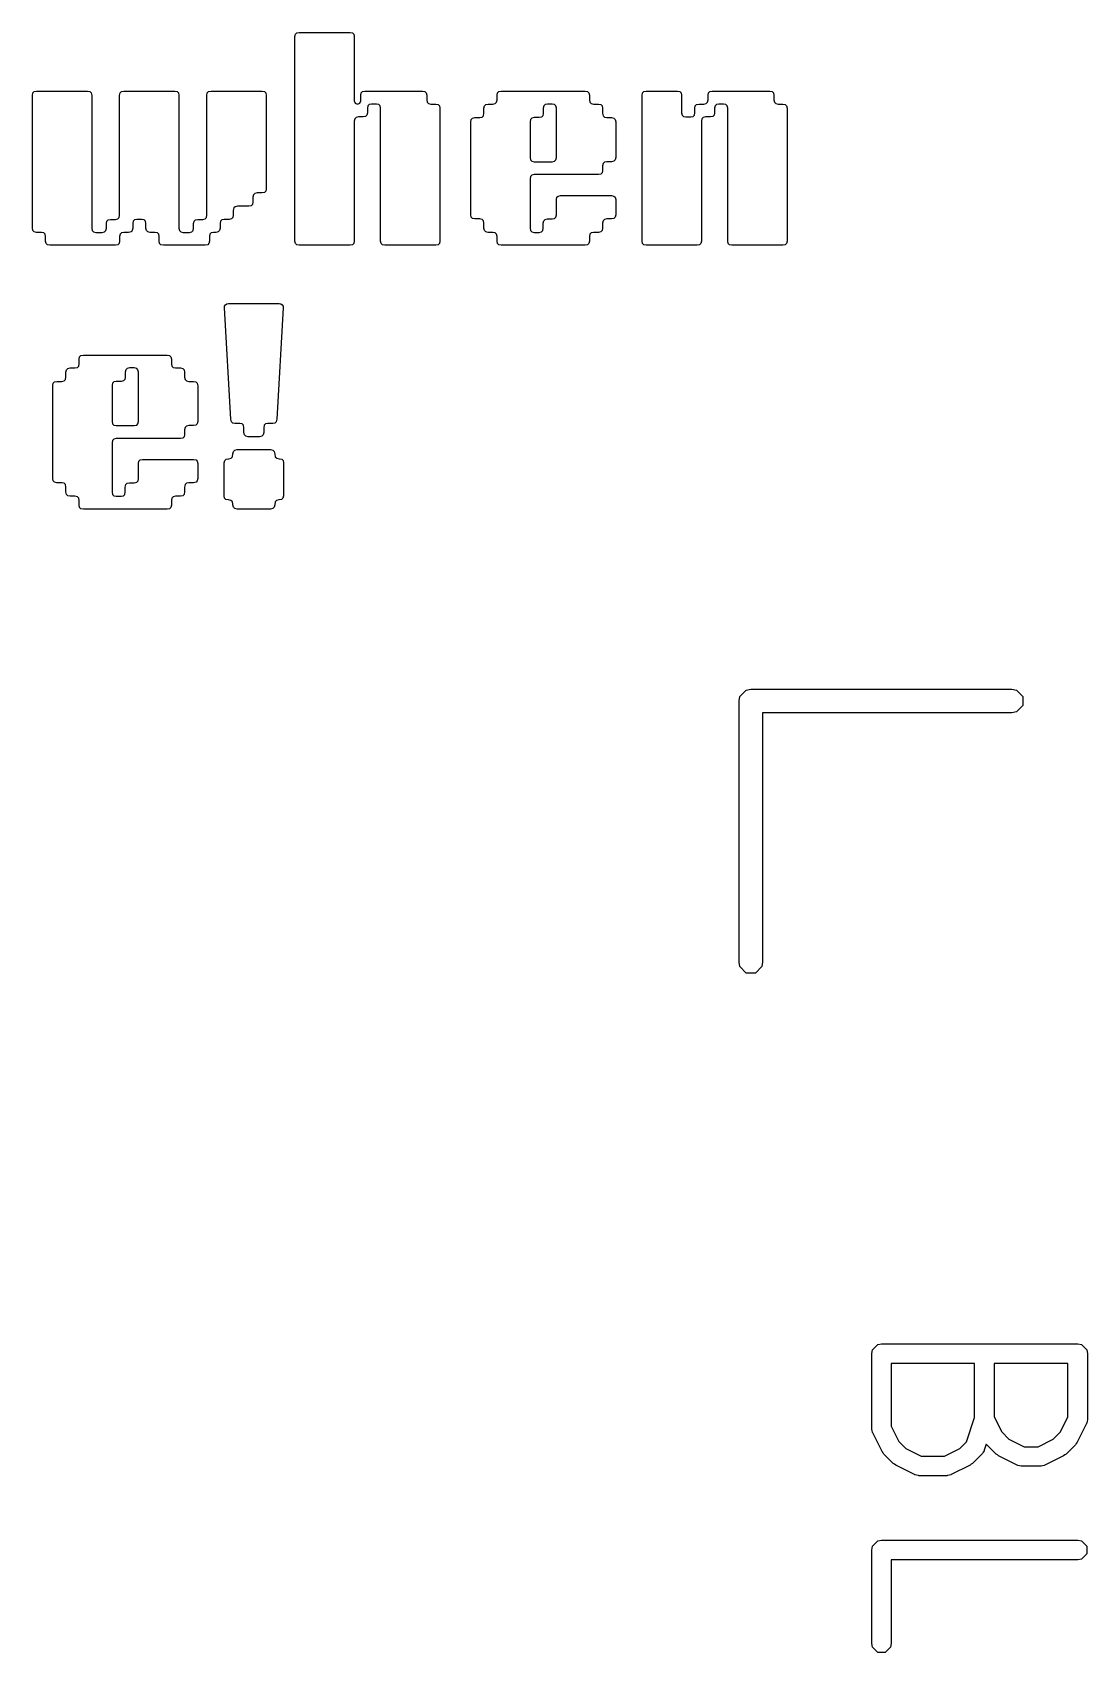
# Model space of a CAD drawing. Header units: millimetres. Extents: x 60 to 220, y -152 to -53.
# Drawn here: x 125.81 to 131.19, y -61.52 to -53.27 of the extents above; entities that cross this region are included whole.
import ezdxf

# ---------------------------------------------------------------- set-up
doc = ezdxf.new("R2010")
doc.units = ezdxf.units.MM
doc.layers.add('F.Silkscreen', color=41, linetype='CONTINUOUS', true_color=0xf2eda1)

msp = doc.modelspace()

# ---------------------------------------------------------------- linework, layer by layer
at = {"layer": 'F.Silkscreen', "linetype": 'CONTINUOUS'}
for p, q in [((127.147496, -53.286548), (127.149988, -53.274485)), ((127.147496, -54.327853), (127.147496, -53.286548)), ((127.149988, -53.274485), (127.156682, -53.267791)), ((127.156682, -53.267791), (127.168745, -53.265299)), ((127.168745, -53.265299), (127.428424, -53.265299)), ((127.428424, -53.265299), (127.440487, -53.267791)), ((127.440487, -53.267791), (127.44718, -53.274485)), ((127.44718, -53.274485), (127.449673, -53.286548)), ((127.449673, -53.286548), (127.449673, -53.613393)), ((125.810217, -53.585843), (125.812715, -53.573715)), ((125.810217, -54.2622), (125.810217, -53.585843)), ((125.812715, -53.573715), (125.819413, -53.566995)), ((125.819413, -53.566995), (125.831466, -53.564496)), ((125.831466, -53.564496), (126.091145, -53.564496)), ((126.091145, -53.564496), (126.103199, -53.566995)), ((126.103199, -53.566995), (126.109897, -53.573715)), ((126.109897, -53.573715), (126.112394, -53.585843)), ((126.112394, -53.585843), (126.112394, -54.2622)), ((126.254544, -53.585892), (126.257044, -53.573732)), ((126.254544, -54.196499), (126.254544, -53.585892)), ((126.257044, -53.573732), (126.263744, -53.566999)), ((126.263744, -53.566999), (126.275793, -53.564496)), ((126.275793, -53.564496), (126.535472, -53.564496)), ((126.535472, -53.564496), (126.547526, -53.566995)), ((126.547526, -53.566995), (126.554224, -53.573715)), ((126.554224, -53.573715), (126.556721, -53.585843)), ((126.556721, -53.585843), (126.556721, -54.2622)), ((126.69887, -53.585892), (126.70137, -53.573732)), ((126.69887, -54.196499), (126.69887, -53.585892)), ((126.70137, -53.573732), (126.70807, -53.566999)), ((126.70807, -53.566999), (126.72012, -53.564496)), ((126.72012, -53.564496), (126.979799, -53.564496)), ((126.979799, -53.564496), (126.991848, -53.566999)), ((126.991848, -53.566999), (126.998548, -53.573732)), ((126.998548, -53.573732), (127.001048, -53.585892)), ((127.001048, -53.585892), (127.001048, -54.061286)), ((127.449673, -53.613393), (127.453862, -53.62596)), ((127.453862, -53.62596), (127.466428, -53.630149)), ((127.466428, -53.630149), (127.479063, -53.626014)), ((127.479063, -53.626014), (127.483232, -53.613735)), ((127.483232, -53.585306), (127.485703, -53.573533)), ((127.483232, -53.613735), (127.483232, -53.585306)), ((127.485703, -53.573533), (127.492376, -53.566959)), ((127.492376, -53.566959), (127.504481, -53.564496)), ((127.504481, -53.564496), (127.797768, -53.564496)), ((127.538089, -53.630149), (127.525984, -53.632611)), ((127.562757, -53.630149), (127.538089, -53.630149)), ((127.574811, -53.632648), (127.562757, -53.630149)), ((127.797768, -53.564496), (127.809873, -53.566959)), ((127.809873, -53.566959), (127.816546, -53.573533)), ((127.816546, -53.573533), (127.819017, -53.585306)), ((127.819017, -53.585306), (127.819017, -53.609339)), ((127.819017, -53.609339), (127.821491, -53.621107)), ((127.821491, -53.621107), (127.828178, -53.627684)), ((127.828178, -53.627684), (127.840315, -53.630149)), ((127.840315, -53.630149), (127.864935, -53.630149)), ((127.864935, -53.630149), (127.876988, -53.632648)), ((128.119586, -53.632678), (128.131599, -53.630149)), ((128.131599, -53.630149), (128.156219, -53.630149)), ((128.156219, -53.630149), (128.168324, -53.627686)), ((128.168324, -53.627686), (128.174997, -53.621111)), ((128.174997, -53.621111), (128.177468, -53.609339)), ((128.177468, -53.585306), (128.179942, -53.573538)), ((128.177468, -53.609339), (128.177468, -53.585306)), ((128.179942, -53.573538), (128.186628, -53.566961)), ((128.186628, -53.566961), (128.198766, -53.564496)), ((128.198766, -53.564496), (128.626288, -53.564496)), ((128.433776, -53.630149), (128.421763, -53.632678)), ((128.458445, -53.630149), (128.433776, -53.630149)), ((128.470485, -53.632658), (128.458445, -53.630149)), ((128.626288, -53.564496), (128.638393, -53.566959)), ((128.638393, -53.566959), (128.645067, -53.573533)), ((128.645067, -53.573533), (128.647538, -53.585306)), ((128.647538, -53.585306), (128.647538, -53.609339)), ((128.647538, -53.609339), (128.650012, -53.621107)), ((128.650012, -53.621107), (128.656698, -53.627684)), ((128.656698, -53.627684), (128.668836, -53.630149)), ((128.668836, -53.630149), (128.693455, -53.630149)), ((128.693455, -53.630149), (128.705468, -53.632678)), ((128.916205, -53.585794), (128.9187, -53.573699)), ((128.916205, -54.327902), (128.916205, -53.585794)), ((128.9187, -53.573699), (128.925395, -53.566992)), ((128.925395, -53.566992), (128.937454, -53.564496)), ((128.937454, -53.564496), (129.096407, -53.564496)), ((129.096407, -53.564496), (129.108512, -53.566959)), ((129.108512, -53.566959), (129.115185, -53.573533)), ((129.115185, -53.573533), (129.117656, -53.585306)), ((129.117656, -53.585306), (129.117656, -53.674992)), ((129.193967, -53.632611), (129.206072, -53.630149)), ((129.206072, -53.630149), (129.230692, -53.630149)), ((129.230692, -53.630149), (129.242797, -53.627686)), ((129.242797, -53.627686), (129.24947, -53.621111)), ((129.24947, -53.621111), (129.251941, -53.609339)), ((129.251941, -53.585306), (129.254412, -53.573533)), ((129.251941, -53.609339), (129.251941, -53.585306)), ((129.254412, -53.573533), (129.261085, -53.566959)), ((129.261085, -53.566959), (129.27319, -53.564496)), ((129.27319, -53.564496), (129.566477, -53.564496)), ((129.306798, -53.630149), (129.294693, -53.632611)), ((129.331466, -53.630149), (129.306798, -53.630149)), ((129.34352, -53.632648), (129.331466, -53.630149)), ((129.566477, -53.564496), (129.578582, -53.566959)), ((129.578582, -53.566959), (129.585255, -53.573533)), ((129.585255, -53.573533), (129.587726, -53.585306)), ((129.587726, -53.585306), (129.587726, -53.609339)), ((129.587726, -53.609339), (129.5902, -53.621107)), ((129.5902, -53.621107), (129.596887, -53.627684)), ((129.596887, -53.627684), (129.609024, -53.630149)), ((129.609024, -53.630149), (129.633644, -53.630149)), ((129.633644, -53.630149), (129.645697, -53.632648)), ((127.452173, -53.705037), (127.449673, -53.717197)), ((127.458873, -53.698304), (127.452173, -53.705037)), ((127.470922, -53.695801), (127.458873, -53.698304)), ((127.495591, -53.695801), (127.470922, -53.695801)), ((127.507696, -53.693338), (127.495591, -53.695801)), ((127.514369, -53.686764), (127.507696, -53.693338)), ((127.51684, -53.674992), (127.514369, -53.686764)), ((127.519311, -53.639186), (127.51684, -53.650958)), ((127.51684, -53.650958), (127.51684, -53.674992)), ((127.525984, -53.632611), (127.519311, -53.639186)), ((127.581509, -53.639368), (127.574811, -53.632648)), ((127.584006, -53.651495), (127.581509, -53.639368)), ((127.584006, -54.327853), (127.584006, -53.651495)), ((127.876988, -53.632648), (127.883686, -53.639368)), ((127.883686, -53.639368), (127.886184, -53.651495)), ((127.886184, -53.651495), (127.886184, -54.327853)), ((128.043183, -53.720274), (128.045678, -53.70813)), ((128.045678, -53.70813), (128.052374, -53.701423)), ((128.052374, -53.701423), (128.064432, -53.698927)), ((128.064432, -53.698927), (128.089052, -53.698927)), ((128.089052, -53.698927), (128.101097, -53.696396)), ((128.101097, -53.696396), (128.107828, -53.689556)), ((128.107828, -53.689556), (128.11035, -53.677141)), ((128.11035, -53.651935), (128.112869, -53.639516)), ((128.11035, -53.677141), (128.11035, -53.651935)), ((128.112869, -53.639516), (128.119586, -53.632678)), ((128.347858, -53.708146), (128.34536, -53.720274)), ((128.354556, -53.701427), (128.347858, -53.708146)), ((128.366609, -53.698927), (128.354556, -53.701427)), ((128.391278, -53.698927), (128.366609, -53.698927)), ((128.403291, -53.696398), (128.391278, -53.698927)), ((128.410008, -53.68956), (128.403291, -53.696398)), ((128.412527, -53.677141), (128.410008, -53.68956)), ((128.415046, -53.639516), (128.412527, -53.651935)), ((128.412527, -53.651935), (128.412527, -53.677141)), ((128.421763, -53.632678), (128.415046, -53.639516)), ((128.477189, -53.639417), (128.470485, -53.632658)), ((128.479694, -53.651642), (128.477189, -53.639417)), ((128.479694, -53.902528), (128.479694, -53.651642)), ((128.705468, -53.632678), (128.712185, -53.639516)), ((128.712185, -53.639516), (128.714704, -53.651935)), ((128.714704, -53.651935), (128.714704, -53.677141)), ((128.714704, -53.677141), (128.717223, -53.68956)), ((128.717223, -53.68956), (128.723941, -53.696398)), ((128.723941, -53.696398), (128.735953, -53.698927)), ((128.735953, -53.698927), (128.760573, -53.698927)), ((128.760573, -53.698927), (128.772655, -53.701432)), ((128.772655, -53.701432), (128.779368, -53.708168)), ((128.779368, -53.708168), (128.781871, -53.720323)), ((129.117656, -53.674992), (129.120127, -53.686764)), ((129.120127, -53.686764), (129.1268, -53.693338)), ((129.1268, -53.693338), (129.138905, -53.695801)), ((129.138905, -53.695801), (129.163574, -53.695801)), ((129.163574, -53.695801), (129.175679, -53.693338)), ((129.175679, -53.693338), (129.182352, -53.686764)), ((129.182352, -53.686764), (129.184823, -53.674992)), ((129.184823, -53.650958), (129.187294, -53.639186)), ((129.184823, -53.674992), (129.184823, -53.650958)), ((129.187294, -53.639186), (129.193967, -53.632611)), ((129.220882, -53.705037), (129.218382, -53.717197)), ((129.227582, -53.698304), (129.220882, -53.705037)), ((129.239631, -53.695801), (129.227582, -53.698304)), ((129.2643, -53.695801), (129.239631, -53.695801)), ((129.276405, -53.693338), (129.2643, -53.695801)), ((129.283078, -53.686764), (129.276405, -53.693338)), ((129.285549, -53.674992), (129.283078, -53.686764)), ((129.28802, -53.639186), (129.285549, -53.650958)), ((129.285549, -53.650958), (129.285549, -53.674992)), ((129.294693, -53.632611), (129.28802, -53.639186)), ((129.350218, -53.639368), (129.34352, -53.632648)), ((129.352715, -53.651495), (129.350218, -53.639368)), ((129.352715, -54.327853), (129.352715, -53.651495)), ((129.645697, -53.632648), (129.652395, -53.639368)), ((129.652395, -53.639368), (129.654893, -53.651495)), ((129.654893, -53.651495), (129.654893, -54.327853)), ((127.449673, -53.717197), (127.449673, -54.327804)), ((128.043183, -54.19347), (128.043183, -53.720274)), ((128.34536, -53.720274), (128.34536, -53.902528)), ((128.781871, -53.720323), (128.781871, -53.902626)), ((129.218382, -53.717197), (129.218382, -54.327804)), ((128.34536, -53.902528), (128.347858, -53.914656)), ((128.347858, -53.914656), (128.354556, -53.921376)), ((128.354556, -53.921376), (128.366609, -53.923875)), ((128.366609, -53.923875), (128.458445, -53.924022)), ((128.458445, -53.924022), (128.470485, -53.921512)), ((128.470485, -53.921512), (128.477189, -53.914753)), ((128.477189, -53.914753), (128.479694, -53.902528)), ((128.717175, -53.933059), (128.714704, -53.944831)), ((128.714704, -53.944831), (128.714704, -53.968865)), ((128.723848, -53.926484), (128.717175, -53.933059)), ((128.735953, -53.924022), (128.723848, -53.926484)), ((128.760573, -53.924022), (128.735953, -53.924022)), ((128.772655, -53.921516), (128.760573, -53.924022)), ((128.779368, -53.914781), (128.772655, -53.921516)), ((128.781871, -53.902626), (128.779368, -53.914781)), ((128.347865, -53.998942), (128.34536, -54.011167)), ((128.34536, -54.011167), (128.34536, -54.262054)), ((128.354569, -53.992183), (128.347865, -53.998942)), ((128.366609, -53.989674), (128.354569, -53.992183)), ((128.693455, -53.989674), (128.366609, -53.989674)), ((128.70556, -53.987211), (128.693455, -53.989674)), ((128.712233, -53.980637), (128.70556, -53.987211)), ((128.714704, -53.968865), (128.712233, -53.980637)), ((126.936384, -54.091971), (126.933881, -54.104126)), ((126.933881, -54.104126), (126.933881, -54.128892)), ((126.943097, -54.085236), (126.936384, -54.091971)), ((126.955179, -54.082731), (126.943097, -54.085236)), ((126.979799, -54.082731), (126.955179, -54.082731)), ((126.991843, -54.080225), (126.979799, -54.082731)), ((126.998545, -54.073479), (126.991843, -54.080225)), ((127.001048, -54.061286), (126.998545, -54.073479)), ((128.479694, -54.117071), (128.482179, -54.105105)), ((128.479694, -54.193666), (128.479694, -54.117071)), ((128.482179, -54.105105), (128.488866, -54.098451)), ((128.488866, -54.098451), (128.500943, -54.095969)), ((128.500943, -54.095969), (128.760573, -54.095969)), ((128.760573, -54.095969), (128.772682, -54.098454)), ((128.772682, -54.098454), (128.779382, -54.10511)), ((128.779382, -54.10511), (128.781871, -54.117071)), ((128.781871, -54.117071), (128.781871, -54.193666)), ((126.245344, -54.215392), (126.252044, -54.208659)), ((126.252044, -54.208659), (126.254544, -54.196499)), ((126.689671, -54.215392), (126.696371, -54.208659)), ((126.696371, -54.208659), (126.69887, -54.196499)), ((126.830655, -54.208659), (126.823955, -54.215392)), ((126.833155, -54.196499), (126.830655, -54.208659)), ((126.835658, -54.159528), (126.833155, -54.171684)), ((126.833155, -54.171684), (126.833155, -54.196499)), ((126.842372, -54.152793), (126.835658, -54.159528)), ((126.854453, -54.150288), (126.842372, -54.152793)), ((126.912632, -54.150288), (126.854453, -54.150288)), ((126.924681, -54.147785), (126.912632, -54.150288)), ((126.931381, -54.141053), (126.924681, -54.147785)), ((126.933881, -54.128892), (126.931381, -54.141053)), ((128.045678, -54.205566), (128.043183, -54.19347)), ((128.052374, -54.212272), (128.045678, -54.205566)), ((128.470522, -54.212286), (128.477208, -54.205632)), ((128.477208, -54.205632), (128.479694, -54.193666)), ((128.779382, -54.205627), (128.772682, -54.212283)), ((128.781871, -54.193666), (128.779382, -54.205627)), ((125.812715, -54.274328), (125.810217, -54.2622)), ((125.819413, -54.281048), (125.812715, -54.274328)), ((125.831466, -54.283547), (125.819413, -54.281048)), ((125.856086, -54.283547), (125.831466, -54.283547)), ((125.868223, -54.286012), (125.856086, -54.283547)), ((125.87491, -54.292589), (125.868223, -54.286012)), ((126.112394, -54.2622), (126.114892, -54.274328)), ((126.114892, -54.274328), (126.12159, -54.281048)), ((126.12159, -54.281048), (126.133644, -54.283547)), ((126.133644, -54.283547), (126.166128, -54.283547)), ((126.166128, -54.283547), (126.178233, -54.281084)), ((126.178233, -54.281084), (126.184906, -54.27451)), ((126.184906, -54.27451), (126.187377, -54.262738)), ((126.187377, -54.238704), (126.189848, -54.226932)), ((126.187377, -54.262738), (126.187377, -54.238704)), ((126.189848, -54.226932), (126.196521, -54.220357)), ((126.196521, -54.220357), (126.208626, -54.217895)), ((126.208626, -54.217895), (126.233295, -54.217895)), ((126.233295, -54.217895), (126.245344, -54.215392)), ((126.263688, -54.28601), (126.257015, -54.292584)), ((126.275793, -54.283547), (126.263688, -54.28601)), ((126.300461, -54.283547), (126.275793, -54.283547)), ((126.312566, -54.281084), (126.300461, -54.283547)), ((126.31924, -54.27451), (126.312566, -54.281084)), ((126.321711, -54.262738), (126.31924, -54.27451)), ((126.324181, -54.226932), (126.321711, -54.238704)), ((126.321711, -54.238704), (126.321711, -54.262738)), ((126.330855, -54.220357), (126.324181, -54.226932)), ((126.34296, -54.217895), (126.330855, -54.220357)), ((126.367579, -54.217895), (126.34296, -54.217895)), ((126.379717, -54.220359), (126.367579, -54.217895)), ((126.386403, -54.226936), (126.379717, -54.220359)), ((126.388877, -54.238704), (126.386403, -54.226936)), ((126.388877, -54.262738), (126.388877, -54.238704)), ((126.391348, -54.27451), (126.388877, -54.262738)), ((126.398022, -54.281084), (126.391348, -54.27451)), ((126.410127, -54.283547), (126.398022, -54.281084)), ((126.434746, -54.283547), (126.410127, -54.283547)), ((126.446851, -54.28601), (126.434746, -54.283547)), ((126.453524, -54.292584), (126.446851, -54.28601)), ((126.556721, -54.2622), (126.559219, -54.274328)), ((126.559219, -54.274328), (126.565916, -54.281048)), ((126.565916, -54.281048), (126.57797, -54.283547)), ((126.57797, -54.283547), (126.610454, -54.283547)), ((126.610454, -54.283547), (126.622559, -54.281084)), ((126.622559, -54.281084), (126.629233, -54.27451)), ((126.629233, -54.27451), (126.631704, -54.262738)), ((126.631704, -54.238704), (126.634174, -54.226932)), ((126.631704, -54.262738), (126.631704, -54.238704)), ((126.634174, -54.226932), (126.640848, -54.220357)), ((126.640848, -54.220357), (126.652953, -54.217895)), ((126.652953, -54.217895), (126.677621, -54.217895)), ((126.677621, -54.217895), (126.689671, -54.215392)), ((126.721448, -54.28601), (126.714775, -54.292584)), ((126.733553, -54.283547), (126.721448, -54.28601)), ((126.744788, -54.283547), (126.733553, -54.283547)), ((126.756893, -54.281084), (126.744788, -54.283547)), ((126.763566, -54.27451), (126.756893, -54.281084)), ((126.766037, -54.262738), (126.763566, -54.27451)), ((126.768508, -54.226932), (126.766037, -54.238704)), ((126.766037, -54.238704), (126.766037, -54.262738)), ((126.775181, -54.220357), (126.768508, -54.226932)), ((126.787286, -54.217895), (126.775181, -54.220357)), ((126.811906, -54.217895), (126.787286, -54.217895)), ((126.823955, -54.215392), (126.811906, -54.217895)), ((128.064432, -54.214768), (128.052374, -54.212272)), ((128.089052, -54.214768), (128.064432, -54.214768)), ((128.101097, -54.2173), (128.089052, -54.214768)), ((128.107828, -54.22414), (128.101097, -54.2173)), ((128.11035, -54.236555), (128.107828, -54.22414)), ((128.11035, -54.261761), (128.11035, -54.236555)), ((128.112869, -54.27418), (128.11035, -54.261761)), ((128.119586, -54.281018), (128.112869, -54.27418)), ((128.131599, -54.283547), (128.119586, -54.281018)), ((128.156219, -54.283547), (128.131599, -54.283547)), ((128.168324, -54.28601), (128.156219, -54.283547)), ((128.174997, -54.292584), (128.168324, -54.28601)), ((128.34536, -54.262054), (128.347865, -54.274279)), ((128.347865, -54.274279), (128.354569, -54.281038)), ((128.354569, -54.281038), (128.366609, -54.283547)), ((128.366609, -54.283547), (128.391278, -54.283547)), ((128.391278, -54.283547), (128.403291, -54.281018)), ((128.403291, -54.281018), (128.410008, -54.27418)), ((128.410008, -54.27418), (128.412527, -54.261761)), ((128.412527, -54.236555), (128.415046, -54.224135)), ((128.412527, -54.261761), (128.412527, -54.236555)), ((128.415046, -54.224135), (128.421763, -54.217297)), ((128.421763, -54.217297), (128.433776, -54.214768)), ((128.433776, -54.214768), (128.458445, -54.214768)), ((128.458445, -54.214768), (128.470522, -54.212286)), ((128.656698, -54.286012), (128.650012, -54.292589)), ((128.668836, -54.283547), (128.656698, -54.286012)), ((128.693455, -54.283547), (128.668836, -54.283547)), ((128.705468, -54.281018), (128.693455, -54.283547)), ((128.712185, -54.27418), (128.705468, -54.281018)), ((128.714704, -54.261761), (128.712185, -54.27418)), ((128.717223, -54.224135), (128.714704, -54.236555)), ((128.714704, -54.236555), (128.714704, -54.261761)), ((128.723941, -54.217297), (128.717223, -54.224135)), ((128.735953, -54.214768), (128.723941, -54.217297)), ((128.760573, -54.214768), (128.735953, -54.214768)), ((128.772682, -54.212283), (128.760573, -54.214768)), ((125.877384, -54.304357), (125.87491, -54.292589)), ((125.877384, -54.32839), (125.877384, -54.304357)), ((125.879855, -54.340162), (125.877384, -54.32839)), ((125.886528, -54.346737), (125.879855, -54.340162)), ((125.898633, -54.3492), (125.886528, -54.346737)), ((126.233295, -54.3492), (125.898633, -54.3492)), ((126.2454, -54.346737), (126.233295, -54.3492)), ((126.252073, -54.340162), (126.2454, -54.346737)), ((126.254544, -54.32839), (126.252073, -54.340162)), ((126.257015, -54.292584), (126.254544, -54.304357)), ((126.254544, -54.304357), (126.254544, -54.32839)), ((126.455995, -54.304357), (126.453524, -54.292584)), ((126.455995, -54.32839), (126.455995, -54.304357)), ((126.458466, -54.340162), (126.455995, -54.32839)), ((126.465139, -54.346737), (126.458466, -54.340162)), ((126.477244, -54.3492), (126.465139, -54.346737)), ((126.691055, -54.3492), (126.477244, -54.3492)), ((126.70316, -54.346737), (126.691055, -54.3492)), ((126.709833, -54.340162), (126.70316, -54.346737)), ((126.712304, -54.32839), (126.709833, -54.340162)), ((126.714775, -54.292584), (126.712304, -54.304357)), ((126.712304, -54.304357), (126.712304, -54.32839)), ((127.149993, -54.33998), (127.147496, -54.327853)), ((127.156691, -54.3467), (127.149993, -54.33998)), ((127.168745, -54.3492), (127.156691, -54.3467)), ((127.428424, -54.3492), (127.168745, -54.3492)), ((127.440473, -54.346697), (127.428424, -54.3492)), ((127.447173, -54.339964), (127.440473, -54.346697)), ((127.449673, -54.327804), (127.447173, -54.339964)), ((127.586504, -54.33998), (127.584006, -54.327853)), ((127.593202, -54.3467), (127.586504, -54.33998)), ((127.605256, -54.3492), (127.593202, -54.3467)), ((127.864935, -54.3492), (127.605256, -54.3492)), ((127.876988, -54.3467), (127.864935, -54.3492)), ((127.883686, -54.33998), (127.876988, -54.3467)), ((127.886184, -54.327853), (127.883686, -54.33998)), ((128.177468, -54.304357), (128.174997, -54.292584)), ((128.177468, -54.32839), (128.177468, -54.304357)), ((128.179942, -54.340158), (128.177468, -54.32839)), ((128.186628, -54.346735), (128.179942, -54.340158)), ((128.198766, -54.3492), (128.186628, -54.346735)), ((128.626288, -54.3492), (128.198766, -54.3492)), ((128.638393, -54.346737), (128.626288, -54.3492)), ((128.645067, -54.340162), (128.638393, -54.346737)), ((128.647538, -54.32839), (128.645067, -54.340162)), ((128.650012, -54.292589), (128.647538, -54.304357)), ((128.647538, -54.304357), (128.647538, -54.32839)), ((128.9187, -54.339997), (128.916205, -54.327902)), ((128.925395, -54.346703), (128.9187, -54.339997)), ((128.937454, -54.3492), (128.925395, -54.346703)), ((129.197133, -54.3492), (128.937454, -54.3492)), ((129.209182, -54.346697), (129.197133, -54.3492)), ((129.215882, -54.339964), (129.209182, -54.346697)), ((129.218382, -54.327804), (129.215882, -54.339964)), ((129.355213, -54.33998), (129.352715, -54.327853)), ((129.361911, -54.3467), (129.355213, -54.33998)), ((129.373965, -54.3492), (129.361911, -54.3467)), ((129.633644, -54.3492), (129.373965, -54.3492)), ((129.645697, -54.3467), (129.633644, -54.3492)), ((129.652395, -54.33998), (129.645697, -54.3467)), ((129.654893, -54.327853), (129.652395, -54.33998)), ((126.788312, -54.667184), (126.789022, -54.658864)), ((126.820748, -55.235733), (126.788312, -54.667184)), ((126.789022, -54.658864), (126.793344, -54.652041)), ((126.793344, -54.652041), (126.800169, -54.647435)), ((126.800169, -54.647435), (126.808438, -54.645886)), ((126.808438, -54.645886), (127.068117, -54.645886)), ((127.088242, -54.667184), (127.055807, -55.235733)), ((127.068117, -54.645886), (127.076386, -54.647435)), ((127.076386, -54.647435), (127.083211, -54.652041)), ((127.083211, -54.652041), (127.087533, -54.658864)), ((127.087533, -54.658864), (127.088242, -54.667184)), ((126.048452, -54.929306), (126.050926, -54.917538)), ((126.048452, -54.953339), (126.048452, -54.929306)), ((126.050926, -54.917538), (126.057612, -54.910961)), ((126.057612, -54.910961), (126.06975, -54.908496)), ((126.06975, -54.908496), (126.497272, -54.908496)), ((126.497272, -54.908496), (126.509377, -54.910959)), ((126.509377, -54.910959), (126.516051, -54.917533)), ((126.516051, -54.917533), (126.518521, -54.929306)), ((126.518521, -54.929306), (126.518521, -54.953339)), ((125.972081, -55.040396), (125.978812, -55.033556)), ((125.978812, -55.033556), (125.981334, -55.021141)), ((125.981334, -54.995935), (125.983853, -54.983516)), ((125.981334, -55.021141), (125.981334, -54.995935)), ((125.983853, -54.983516), (125.99057, -54.976678)), ((125.99057, -54.976678), (126.002583, -54.974149)), ((126.002583, -54.974149), (126.027203, -54.974149)), ((126.027203, -54.974149), (126.039308, -54.971686)), ((126.039308, -54.971686), (126.045981, -54.965111)), ((126.045981, -54.965111), (126.048452, -54.953339)), ((126.280992, -55.03356), (126.274275, -55.040398)), ((126.283511, -55.021141), (126.280992, -55.03356)), ((126.28603, -54.983516), (126.283511, -54.995935)), ((126.283511, -54.995935), (126.283511, -55.021141)), ((126.292747, -54.976678), (126.28603, -54.983516)), ((126.30476, -54.974149), (126.292747, -54.976678)), ((126.329429, -54.974149), (126.30476, -54.974149)), ((126.341469, -54.976658), (126.329429, -54.974149)), ((126.348173, -54.983417), (126.341469, -54.976658)), ((126.350678, -54.995642), (126.348173, -54.983417)), ((126.350678, -55.246528), (126.350678, -54.995642)), ((126.518521, -54.953339), (126.520996, -54.965107)), ((126.520996, -54.965107), (126.527682, -54.971684)), ((126.527682, -54.971684), (126.539819, -54.974149)), ((126.539819, -54.974149), (126.564439, -54.974149)), ((126.564439, -54.974149), (126.576452, -54.976678)), ((126.576452, -54.976678), (126.583169, -54.983516)), ((126.583169, -54.983516), (126.585688, -54.995935)), ((126.585688, -54.995935), (126.585688, -55.021141)), ((126.585688, -55.021141), (126.588207, -55.03356)), ((126.588207, -55.03356), (126.594925, -55.040398)), ((125.914167, -55.064274), (125.916662, -55.05213)), ((125.914167, -55.53747), (125.914167, -55.064274)), ((125.916662, -55.05213), (125.923358, -55.045423)), ((125.923358, -55.045423), (125.935416, -55.042927)), ((125.935416, -55.042927), (125.960036, -55.042927)), ((125.960036, -55.042927), (125.972081, -55.040396)), ((126.218842, -55.052146), (126.216344, -55.064274)), ((126.216344, -55.064274), (126.216344, -55.246528)), ((126.22554, -55.045427), (126.218842, -55.052146)), ((126.237593, -55.042927), (126.22554, -55.045427)), ((126.262262, -55.042927), (126.237593, -55.042927)), ((126.274275, -55.040398), (126.262262, -55.042927)), ((126.594925, -55.040398), (126.606937, -55.042927)), ((126.606937, -55.042927), (126.631557, -55.042927)), ((126.631557, -55.042927), (126.643639, -55.045432)), ((126.643639, -55.045432), (126.650352, -55.052168)), ((126.650352, -55.052168), (126.652855, -55.064323)), ((126.652855, -55.064323), (126.652855, -55.246626)), ((126.216344, -55.246528), (126.218842, -55.258656)), ((126.218842, -55.258656), (126.22554, -55.265376)), ((126.22554, -55.265376), (126.237593, -55.267875)), ((126.237593, -55.267875), (126.329429, -55.268022)), ((126.329429, -55.268022), (126.341469, -55.265512)), ((126.341469, -55.265512), (126.348173, -55.258753)), ((126.348173, -55.258753), (126.350678, -55.246528)), ((126.588159, -55.277059), (126.585688, -55.288831)), ((126.594832, -55.270484), (126.588159, -55.277059)), ((126.606937, -55.268022), (126.594832, -55.270484)), ((126.631557, -55.268022), (126.606937, -55.268022)), ((126.643639, -55.265516), (126.631557, -55.268022)), ((126.650352, -55.258781), (126.643639, -55.265516)), ((126.652855, -55.246626), (126.650352, -55.258781)), ((126.824363, -55.247976), (126.820748, -55.235733)), ((126.831218, -55.254624), (126.824363, -55.247976)), ((126.842046, -55.256982), (126.831218, -55.254624)), ((126.866665, -55.256982), (126.842046, -55.256982)), ((126.878724, -55.259478), (126.866665, -55.256982)), ((126.885419, -55.266184), (126.878724, -55.259478)), ((126.887914, -55.27828), (126.885419, -55.266184)), ((126.887914, -55.302899), (126.887914, -55.27828)), ((126.991135, -55.266184), (126.98864, -55.27828)), ((126.98864, -55.27828), (126.98864, -55.302899)), ((126.997831, -55.259478), (126.991135, -55.266184)), ((127.009889, -55.256982), (126.997831, -55.259478)), ((127.034509, -55.256982), (127.009889, -55.256982)), ((127.045337, -55.254624), (127.034509, -55.256982)), ((127.052192, -55.247976), (127.045337, -55.254624)), ((127.055807, -55.235733), (127.052192, -55.247976)), ((126.218849, -55.342942), (126.216344, -55.355167)), ((126.216344, -55.355167), (126.216344, -55.606054)), ((126.225553, -55.336183), (126.218849, -55.342942)), ((126.237593, -55.333674), (126.225553, -55.336183)), ((126.564439, -55.333674), (126.237593, -55.333674)), ((126.576544, -55.331211), (126.564439, -55.333674)), ((126.583217, -55.324637), (126.576544, -55.331211)), ((126.585688, -55.312865), (126.583217, -55.324637)), ((126.585688, -55.288831), (126.585688, -55.312865)), ((126.890407, -55.314962), (126.887914, -55.302899)), ((126.8971, -55.321656), (126.890407, -55.314962)), ((126.909163, -55.324149), (126.8971, -55.321656)), ((126.967391, -55.324149), (126.909163, -55.324149)), ((126.979454, -55.321656), (126.967391, -55.324149)), ((126.986147, -55.314962), (126.979454, -55.321656)), ((126.98864, -55.302899), (126.986147, -55.314962)), ((126.353163, -55.449105), (126.35985, -55.442451)), ((126.35985, -55.442451), (126.371927, -55.439969)), ((126.371927, -55.439969), (126.631557, -55.439969)), ((126.631557, -55.439969), (126.643666, -55.442454)), ((126.643666, -55.442454), (126.650366, -55.44911)), ((126.787189, -55.456675), (126.789752, -55.445737)), ((126.789752, -55.445737), (126.796974, -55.439337)), ((126.796974, -55.439337), (126.810685, -55.436842)), ((126.810685, -55.436842), (126.822354, -55.434058)), ((126.822354, -55.434058), (126.829235, -55.426158)), ((126.829235, -55.426158), (126.831934, -55.41105)), ((126.831934, -55.41105), (126.834423, -55.399089)), ((126.834423, -55.399089), (126.841123, -55.392433)), ((126.841123, -55.392433), (126.853232, -55.389948)), ((126.853232, -55.389948), (127.023323, -55.389948)), ((127.023323, -55.389948), (127.035219, -55.392588)), ((127.035219, -55.392588), (127.042021, -55.399872)), ((127.042021, -55.399872), (127.044621, -55.413395)), ((127.044621, -55.413395), (127.047374, -55.426701)), ((127.047374, -55.426701), (127.054773, -55.434089)), ((127.054773, -55.434089), (127.068117, -55.436842)), ((127.068117, -55.436842), (127.080318, -55.439236)), ((127.080318, -55.439236), (127.086945, -55.445546)), ((127.086945, -55.445546), (127.089366, -55.456675)), ((126.350678, -55.461071), (126.353163, -55.449105)), ((126.350678, -55.537666), (126.350678, -55.461071)), ((126.650366, -55.44911), (126.652855, -55.461071)), ((126.652855, -55.461071), (126.652855, -55.537666)), ((126.787189, -55.625349), (126.787189, -55.456675)), ((127.089366, -55.456675), (127.089366, -55.625349)), ((125.916662, -55.549566), (125.914167, -55.53747)), ((125.923358, -55.556272), (125.916662, -55.549566)), ((125.935416, -55.558768), (125.923358, -55.556272)), ((125.960036, -55.558768), (125.935416, -55.558768)), ((125.972081, -55.5613), (125.960036, -55.558768)), ((125.978812, -55.56814), (125.972081, -55.5613)), ((125.981334, -55.580555), (125.978812, -55.56814)), ((125.981334, -55.605761), (125.981334, -55.580555)), ((125.983853, -55.61818), (125.981334, -55.605761)), ((126.216344, -55.606054), (126.218849, -55.618279)), ((126.280992, -55.61818), (126.283511, -55.605761)), ((126.283511, -55.580555), (126.28603, -55.568135)), ((126.283511, -55.605761), (126.283511, -55.580555)), ((126.28603, -55.568135), (126.292747, -55.561297)), ((126.292747, -55.561297), (126.30476, -55.558768)), ((126.30476, -55.558768), (126.329429, -55.558768)), ((126.329429, -55.558768), (126.341506, -55.556286)), ((126.341506, -55.556286), (126.348192, -55.549632)), ((126.348192, -55.549632), (126.350678, -55.537666)), ((126.585688, -55.605761), (126.583169, -55.61818)), ((126.588207, -55.568135), (126.585688, -55.580555)), ((126.585688, -55.580555), (126.585688, -55.605761)), ((126.594925, -55.561297), (126.588207, -55.568135)), ((126.606937, -55.558768), (126.594925, -55.561297)), ((126.631557, -55.558768), (126.606937, -55.558768)), ((126.643666, -55.556283), (126.631557, -55.558768)), ((126.650366, -55.549627), (126.643666, -55.556283)), ((126.652855, -55.537666), (126.650366, -55.549627)), ((125.99057, -55.625018), (125.983853, -55.61818)), ((126.002583, -55.627547), (125.99057, -55.625018)), ((126.027203, -55.627547), (126.002583, -55.627547)), ((126.039308, -55.63001), (126.027203, -55.627547)), ((126.045981, -55.636584), (126.039308, -55.63001)), ((126.048452, -55.648357), (126.045981, -55.636584)), ((126.048452, -55.67239), (126.048452, -55.648357)), ((126.050926, -55.684158), (126.048452, -55.67239)), ((126.057612, -55.690735), (126.050926, -55.684158)), ((126.06975, -55.6932), (126.057612, -55.690735)), ((126.497272, -55.6932), (126.06975, -55.6932)), ((126.218849, -55.618279), (126.225553, -55.625038)), ((126.225553, -55.625038), (126.237593, -55.627547)), ((126.237593, -55.627547), (126.262262, -55.627547)), ((126.262262, -55.627547), (126.274275, -55.625018)), ((126.274275, -55.625018), (126.280992, -55.61818)), ((126.509377, -55.690737), (126.497272, -55.6932)), ((126.516051, -55.684162), (126.509377, -55.690737)), ((126.518521, -55.67239), (126.516051, -55.684162)), ((126.520996, -55.636589), (126.518521, -55.648357)), ((126.518521, -55.648357), (126.518521, -55.67239)), ((126.527682, -55.630012), (126.520996, -55.636589)), ((126.539819, -55.627547), (126.527682, -55.630012)), ((126.564439, -55.627547), (126.539819, -55.627547)), ((126.576452, -55.625018), (126.564439, -55.627547)), ((126.583169, -55.61818), (126.576452, -55.625018)), ((126.789667, -55.637218), (126.787189, -55.625349)), ((126.796347, -55.643832), (126.789667, -55.637218)), ((126.808438, -55.646305), (126.796347, -55.643832)), ((126.821894, -55.648977), (126.808438, -55.646305)), ((126.829239, -55.656047), (126.821894, -55.648977)), ((126.831934, -55.66858), (126.829239, -55.656047)), ((126.831934, -55.670925), (126.831934, -55.66858)), ((126.83448, -55.683664), (126.831934, -55.670925)), ((126.841232, -55.690635), (126.83448, -55.683664)), ((126.853232, -55.6932), (126.841232, -55.690635)), ((127.023323, -55.6932), (126.853232, -55.6932)), ((127.035323, -55.690635), (127.023323, -55.6932)), ((127.042075, -55.683664), (127.035323, -55.690635)), ((127.044621, -55.670925), (127.042075, -55.683664)), ((127.047269, -55.656609), (127.044621, -55.670925)), ((127.054105, -55.649017), (127.047269, -55.656609)), ((127.06587, -55.646305), (127.054105, -55.649017)), ((127.07946, -55.643727), (127.06587, -55.646305)), ((127.08674, -55.637017), (127.07946, -55.643727)), ((127.089366, -55.625349), (127.08674, -55.637017)), ((129.41, -56.67), (129.414567, -56.647039)), ((129.41, -58), (129.41, -56.67)), ((129.414567, -56.647039), (129.447039, -56.614567)), ((129.447039, -56.614567), (129.47, -56.61)), ((129.47, -56.61), (130.8, -56.61)), ((130.8, -56.61), (130.822961, -56.614567)), ((130.822961, -56.614567), (130.855433, -56.647039)), ((130.855433, -56.647039), (130.855433, -56.692961)), ((130.8, -56.73), (129.53, -56.73)), ((129.53, -56.73), (129.53, -58)), ((130.822961, -56.725433), (130.8, -56.73)), ((130.855433, -56.692961), (130.822961, -56.725433)), ((129.414567, -58.022961), (129.41, -58)), ((129.53, -58), (129.525433, -58.022961)), ((129.447039, -58.055433), (129.414567, -58.022961)), ((129.492961, -58.055433), (129.447039, -58.055433)), ((129.525433, -58.022961), (129.492961, -58.055433)), ((130.08558, -59.993884), (130.089386, -59.97475)), ((130.089386, -59.97475), (130.116446, -59.94769)), ((130.116446, -59.94769), (130.13558, -59.943884)), ((130.13558, -59.943884), (131.13558, -59.943884)), ((131.13558, -59.943884), (131.154714, -59.94769)), ((131.154714, -59.94769), (131.181774, -59.97475)), ((131.181774, -59.97475), (131.18558, -59.993884)), ((130.08558, -60.374836), (130.08558, -59.993884)), ((130.60939, -60.043884), (130.18558, -60.043884)), ((130.18558, -60.043884), (130.18558, -60.363032)), ((130.60939, -60.319104), (130.60939, -60.043884)), ((131.08558, -60.043884), (130.70939, -60.043884)), ((130.70939, -60.043884), (130.70939, -60.315414)), ((131.08558, -60.315413), (131.08558, -60.043884)), ((131.18558, -59.993884), (131.18558, -60.327217)), ((130.086068, -60.377292), (130.08558, -60.374836)), ((130.085706, -60.378381), (130.086068, -60.377292)), ((130.087822, -60.386108), (130.085706, -60.378381)), ((130.089386, -60.39397), (130.087822, -60.386108)), ((130.090197, -60.394781), (130.089386, -60.39397)), ((130.090859, -60.397197), (130.090197, -60.394781)), ((130.18558, -60.363032), (130.224292, -60.440456)), ((130.568069, -60.443064), (130.60939, -60.319104)), ((130.70939, -60.315414), (130.748101, -60.392837)), ((130.748101, -60.392837), (130.784246, -60.428981)), ((131.010724, -60.428981), (131.046868, -60.392836)), ((131.046868, -60.392836), (131.08558, -60.315413)), ((131.180301, -60.349578), (131.132682, -60.444816)), ((131.180962, -60.347162), (131.180301, -60.349578)), ((131.181774, -60.346351), (131.180962, -60.347162)), ((131.183337, -60.338489), (131.181774, -60.346351)), ((131.185454, -60.330762), (131.183337, -60.338489)), ((131.18558, -60.327217), (131.185091, -60.329673)), ((131.185091, -60.329673), (131.185454, -60.330762)), ((130.138479, -60.492435), (130.090859, -60.397197)), ((130.224292, -60.440456), (130.260437, -60.4766)), ((130.260437, -60.4766), (130.337861, -60.515312)), ((130.457111, -60.515312), (130.534534, -60.4766)), ((130.534534, -60.4766), (130.568069, -60.443064)), ((130.669592, -60.454724), (130.659205, -60.485885)), ((130.671654, -60.45781), (130.669592, -60.454724)), ((130.719272, -60.505429), (130.671654, -60.45781)), ((130.784246, -60.428981), (130.86167, -60.467693)), ((130.86167, -60.467693), (130.933301, -60.467693)), ((130.933301, -60.467693), (131.010724, -60.428981)), ((131.123316, -60.457811), (131.075697, -60.505429)), ((131.12777, -60.451144), (131.123316, -60.457811)), ((131.132682, -60.444816), (131.12777, -60.451144)), ((130.143394, -60.498769), (130.138479, -60.492435)), ((130.147845, -60.505429), (130.143394, -60.498769)), ((130.195463, -60.553048), (130.147845, -60.505429)), ((130.202129, -60.557502), (130.195463, -60.553048)), ((130.208458, -60.562414), (130.202129, -60.557502)), ((130.337861, -60.515312), (130.457111, -60.515312)), ((130.592845, -60.557499), (130.586512, -60.562415)), ((130.599507, -60.553048), (130.592845, -60.557499)), ((130.647126, -60.50543), (130.599507, -60.553048)), ((130.648517, -60.503347), (130.647126, -60.50543)), ((130.649544, -60.502834), (130.648517, -60.503347)), ((130.65351, -60.495875), (130.649544, -60.502834)), ((130.657965, -60.489209), (130.65351, -60.495875)), ((130.659205, -60.485885), (130.657965, -60.48806)), ((130.657965, -60.48806), (130.657965, -60.489209)), ((130.725938, -60.509883), (130.719272, -60.505429)), ((130.732267, -60.514795), (130.725938, -60.509883)), ((130.827505, -60.562414), (130.732267, -60.514795)), ((131.062702, -60.514796), (130.967465, -60.562414)), ((131.069035, -60.50988), (131.062702, -60.514796)), ((131.075697, -60.505429), (131.069035, -60.50988)), ((130.303696, -60.610033), (130.208458, -60.562414)), ((130.306111, -60.610694), (130.303696, -60.610033)), ((130.306923, -60.611506), (130.306111, -60.610694)), ((130.314784, -60.613069), (130.306923, -60.611506)), ((130.322512, -60.615186), (130.314784, -60.613069)), ((130.3236, -60.614823), (130.322512, -60.615186)), ((130.326057, -60.615312), (130.3236, -60.614823)), ((130.468914, -60.615312), (130.326057, -60.615312)), ((130.47137, -60.614823), (130.468914, -60.615312)), ((130.472459, -60.615186), (130.47137, -60.614823)), ((130.480186, -60.613069), (130.472459, -60.615186)), ((130.488048, -60.611506), (130.480186, -60.613069)), ((130.488859, -60.610694), (130.488048, -60.611506)), ((130.491275, -60.610033), (130.488859, -60.610694)), ((130.586512, -60.562415), (130.491275, -60.610033)), ((130.82992, -60.563075), (130.827505, -60.562414)), ((130.830732, -60.563887), (130.82992, -60.563075)), ((130.838593, -60.56545), (130.830732, -60.563887)), ((130.846321, -60.567567), (130.838593, -60.56545)), ((130.847409, -60.567204), (130.846321, -60.567567)), ((130.849866, -60.567693), (130.847409, -60.567204)), ((130.945104, -60.567693), (130.849866, -60.567693)), ((130.94756, -60.567204), (130.945104, -60.567693)), ((130.948649, -60.567567), (130.94756, -60.567204)), ((130.956376, -60.56545), (130.948649, -60.567567)), ((130.964238, -60.563887), (130.956376, -60.56545)), ((130.965049, -60.563075), (130.964238, -60.563887)), ((130.967465, -60.562414), (130.965049, -60.563075)), ((130.089386, -60.97475), (130.116446, -60.94769)), ((130.116446, -60.94769), (130.13558, -60.943884)), ((130.13558, -60.943884), (131.13558, -60.943884)), ((131.13558, -60.943884), (131.154714, -60.94769)), ((131.154714, -60.94769), (131.181774, -60.97475)), ((130.08558, -60.993884), (130.089386, -60.97475)), ((130.08558, -61.470074), (130.08558, -60.993884)), ((131.13558, -61.043884), (130.18558, -61.043884)), ((130.18558, -61.043884), (130.18558, -61.470074)), ((131.154714, -61.040078), (131.13558, -61.043884)), ((131.181774, -61.013018), (131.154714, -61.040078)), ((131.181774, -60.97475), (131.181774, -61.013018)), ((130.089386, -61.489208), (130.08558, -61.470074)), ((130.116446, -61.516268), (130.089386, -61.489208)), ((130.154714, -61.516268), (130.116446, -61.516268)), ((130.181774, -61.489208), (130.154714, -61.516268)), ((130.18558, -61.470074), (130.181774, -61.489208))]:
    msp.add_line(p, q, dxfattribs=at)

doc.saveas('drawing.dxf')
